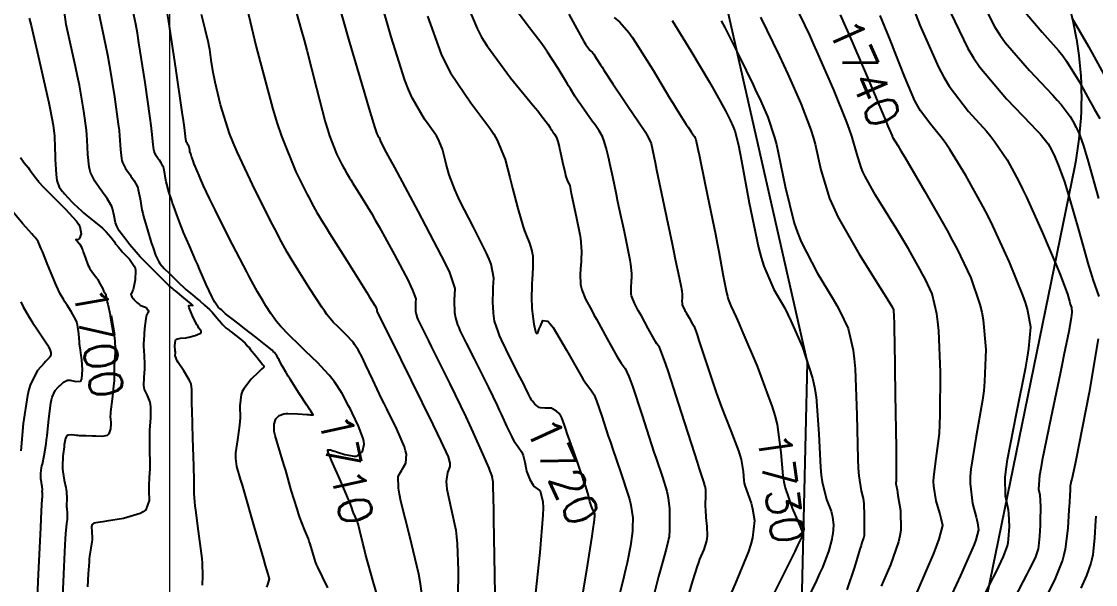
# Model space of a CAD drawing. Header units: metres. Extents: x 837475 to 838479, y 1189012 to 1191015.
# Drawn here: x 837659.3 to 837783.6, y 1189908.3 to 1189973.4 of the extents above; entities that cross this region are included whole.
import ezdxf

# ---------------------------------------------------------------- set-up
doc = ezdxf.new("R2010")
doc.units = ezdxf.units.M
doc.header["$LTSCALE"] = 0.3
doc.layers.add('COORD', color=7, linetype='Continuous', lineweight=20)
for name, color, linetype in [('CORREDORVIA', 70, 'Continuous'), ('COTAS 10', 1, 'Continuous'), ('COTAS INT', 252, 'Continuous'), ('VIA2', 121, 'Continuous')]:
    doc.layers.add(name, color=color, linetype=linetype)
doc.styles.get("Standard").update_dxf_attribs({"font": 'simplex.shx'})

msp = doc.modelspace()

# ---------------------------------------------------------------- linework, layer by layer
at = {"layer": 'COORD'}
msp.add_line((837676.51, 1189013.87), (837676.51, 1191013.87), dxfattribs=at)
at = {"layer": 'CORREDORVIA'}
msp.add_lwpolyline([(838157.03, 1190996.19), (838237.17, 1190821.34), (838237, 1190602.88), (838240.03, 1190437.2), (838223.54, 1190366.27), (838212.2, 1190288.92), (838221.4, 1189997.88), (837954.54, 1189509.17), (837751.16, 1189231.38), (837593.19, 1189234.4), (837744.49, 1189686.61), (837750.28, 1189933.97), (837723.62, 1190051.52), (837726.09, 1190134.48), (837885.38, 1190229.43), (837983.18, 1190344.12), (837817.55, 1190502.19), (837798.03, 1190660.17), (837963.57, 1190795.98), (837910.68, 1191000.96)], close=True, dxfattribs=at)
at = {"layer": 'COTAS 10'}
for points in [[(837763.56, 1190000), (837763.69, 1189999.56), (837763.91, 1189998.95), (837765.15, 1189996.41), (837766.87, 1189993.16), (837767.38, 1189992.11), (837767.92, 1189990.99), (837770.01, 1189986.41), (837771.94, 1189981.97), (837772.37, 1189980.95), (837772.77, 1189980.02), (837773.83, 1189977.41), (837774.85, 1189975.38), (837775.22, 1189974.81), (837775.63, 1189974.24), (837777.41, 1189972.18), (837779.3, 1189970.04), (837779.78, 1189969.43), (837780.23, 1189968.8), (837781.69, 1189966.46), (837782.9, 1189964.26), (837783.2, 1189963.73), (837783.47, 1189963.23), (837784.07, 1189962.17)], [(837724.08, 1189906.07), (837724.7, 1189909.74), (837725.24, 1189913.18), (837725.35, 1189913.89), (837725.44, 1189914.5), (837725.62, 1189915.8), (837725.66, 1189916.31), (837725.66, 1189916.41), (837725.66, 1189916.5), (837725.6, 1189916.68), (837725.51, 1189916.82), (837725.47, 1189916.89), (837725.44, 1189916.96), (837725.28, 1189917.33), (837725.12, 1189917.79), (837725.08, 1189917.92), (837725.04, 1189918.06), (837724.91, 1189918.6), (837724.6, 1189919.66), (837724.44, 1189920.13), (837724.26, 1189920.67), (837723.37, 1189923.24), (837722.47, 1189925.77), (837722.29, 1189926.28), (837722.14, 1189926.72), (837721.84, 1189927.59), (837721.68, 1189927.91), (837721.62, 1189927.99), (837721.54, 1189928.07), (837721.21, 1189928.34), (837720.89, 1189928.55), (837720.83, 1189928.59), (837720.78, 1189928.62), (837720.7, 1189928.68), (837720.69, 1189928.7), (837720.69, 1189928.7), (837720.69, 1189928.7), (837720.68, 1189928.7), (837720.68, 1189928.69), (837720.68, 1189928.69), (837720.54, 1189928.69), (837720.46, 1189928.69), (837720.37, 1189928.69), (837719.89, 1189928.69), (837719.36, 1189928.75), (837719.23, 1189928.8), (837719.1, 1189928.85), (837718.73, 1189929.16), (837718.45, 1189929.5), (837718.38, 1189929.59), (837718.33, 1189929.67), (837718.19, 1189929.92), (837718.07, 1189930.18), (837718.04, 1189930.26), (837717.99, 1189930.35), (837717.81, 1189930.72), (837717.56, 1189931.22), (837717.4, 1189931.54), (837717.21, 1189931.91), (837716.99, 1189932.34), (837715.92, 1189934.43), (837714.86, 1189936.61), (837714.64, 1189937.1), (837714.46, 1189937.55), (837714.07, 1189938.76), (837713.94, 1189939.67), (837713.92, 1189939.93), (837713.9, 1189940.18), (837713.87, 1189941.12), (837713.89, 1189942.1), (837713.9, 1189942.38), (837713.91, 1189942.67), (837713.96, 1189943.75), (837713.65, 1189945.34), (837713.42, 1189945.94), (837713.14, 1189946.61), (837711.64, 1189949.62), (837710.06, 1189952.66), (837709.73, 1189953.35), (837709.45, 1189953.97), (837708.8, 1189955.68), (837708.47, 1189956.92), (837708.39, 1189957.24), (837708.3, 1189957.56), (837708.02, 1189958.66), (837707.55, 1189959.83), (837707.34, 1189960.19), (837707.09, 1189960.57), (837705.95, 1189962.1), (837704.53, 1189964.57), (837704.12, 1189965.54), (837703.7, 1189966.63), (837702.11, 1189971.63), (837700.76, 1189976.38)], [(837700.93, 1189905.51), (837700.03, 1189908.67), (837699.15, 1189911.84), (837698.96, 1189912.52), (837698.81, 1189913.11), (837698.46, 1189914.54), (837698.28, 1189915.32), (837698.22, 1189915.51), (837698.16, 1189915.68), (837697.95, 1189916.19), (837697.74, 1189916.59), (837697.7, 1189916.7), (837697.65, 1189916.81), (837697.54, 1189917.17), (837697.28, 1189917.9), (837697.14, 1189918.23), (837696.98, 1189918.61), (837696.17, 1189920.48), (837695.37, 1189922.3), (837695.21, 1189922.66), (837695.08, 1189922.96), (837694.86, 1189923.49), (837694.83, 1189923.6), (837694.82, 1189923.63), (837694.81, 1189923.66), (837694.78, 1189923.77), (837694.77, 1189923.85), (837694.78, 1189923.87), (837694.79, 1189923.88), (837694.86, 1189923.9), (837694.96, 1189923.9), (837695.01, 1189923.89), (837695.1, 1189923.88), (837695.41, 1189923.79), (837695.57, 1189923.74), (837695.77, 1189923.67), (837696.76, 1189923.34), (837697.81, 1189923.15), (837698.04, 1189923.17), (837698.25, 1189923.23), (837698.8, 1189923.7), (837698.96, 1189924.56), (837698.93, 1189924.86), (837698.86, 1189925.2), (837698.34, 1189926.62), (837697.59, 1189928.18), (837697.39, 1189928.59), (837697.18, 1189928.99), (837696.42, 1189930.39), (837695.53, 1189931.75), (837695.23, 1189932.14), (837694.91, 1189932.52), (837694.38, 1189933.1), (837693.6, 1189933.94), (837692.21, 1189935.3), (837691.85, 1189935.65), (837691.5, 1189936), (837690.31, 1189937.15), (837689.3, 1189938.19), (837689.06, 1189938.46), (837688.84, 1189938.73), (837688.18, 1189939.63), (837687.62, 1189940.54), (837687.46, 1189940.81), (837687.29, 1189941.09), (837686.64, 1189942.17), (837685.73, 1189943.83), (837685.39, 1189944.47), (837685.01, 1189945.19), (837683.34, 1189948.44), (837681.73, 1189951.65), (837681.39, 1189952.33), (837681.1, 1189952.94), (837680.41, 1189954.4), (837680.05, 1189955.22), (837679.97, 1189955.42), (837679.88, 1189955.61), (837679.62, 1189956.2), (837679.42, 1189956.68), (837679.37, 1189956.8), (837679.32, 1189956.91), (837679.18, 1189957.28), (837679.07, 1189957.61), (837679.04, 1189957.7), (837679.01, 1189957.79), (837678.91, 1189958.09), (837678.83, 1189958.37), (837678.81, 1189958.44), (837678.8, 1189958.51), (837678.76, 1189958.73), (837678.72, 1189958.92), (837678.71, 1189958.96), (837678.7, 1189959), (837678.64, 1189959.11), (837678.57, 1189959.2), (837678.53, 1189959.25), (837678.46, 1189959.36), (837678.4, 1189959.48), (837678.38, 1189959.52), (837678.37, 1189959.57), (837678.36, 1189959.75), (837678.18, 1189961.14), (837678.06, 1189961.94), (837677.92, 1189962.93), (837677.19, 1189968.01), (837676.38, 1189973.36), (837676.2, 1189974.51)], [(837727.9, 1189973.88), (837728.57, 1189973.32), (837729.58, 1189972.14), (837729.97, 1189971.58), (837730.41, 1189970.93), (837732.39, 1189967.76), (837734.31, 1189964.58), (837734.71, 1189963.92), (837735.06, 1189963.35), (837735.84, 1189962.1), (837736.24, 1189961.5), (837736.35, 1189961.34), (837736.45, 1189961.19), (837736.82, 1189960.65), (837737.11, 1189960.2), (837737.18, 1189960.1), (837737.23, 1189960.01), (837737.33, 1189959.76), (837737.57, 1189958.64), (837737.71, 1189958), (837737.87, 1189957.23), (837738.7, 1189953.24), (837739.6, 1189948.83), (837739.81, 1189947.79), (837739.99, 1189946.83), (837740.52, 1189944), (837740.9, 1189942.06), (837741, 1189941.66), (837741.09, 1189941.31), (837741.38, 1189940.52), (837742, 1189939.21), (837742.3, 1189938.52), (837742.66, 1189937.7), (837744.43, 1189933.57), (837745.73, 1189930.1), (837746.15, 1189928.98), (837746.48, 1189927.86), (837746.75, 1189926.81), (837747.19, 1189923.57), (837747.41, 1189920.89), (837747.54, 1189920.18), (837747.69, 1189919.5), (837748.48, 1189917.16), (837749.27, 1189915.36), (837749.42, 1189915.01), (837749.54, 1189914.73), (837749.73, 1189914.23), (837749.72, 1189914.14), (837749.71, 1189914.12), (837749.71, 1189914.09), (837749.68, 1189913.98), (837749.12, 1189912.82), (837748.78, 1189912.13), (837748.36, 1189911.28), (837746.19, 1189906.91)], [(837754.05, 1189974.16), (837754.51, 1189973.14), (837755, 1189972.02), (837757.07, 1189967.2), (837758.92, 1189962.82), (837759.28, 1189961.98), (837759.56, 1189961.29), (837760.04, 1189960.17), (837760.07, 1189960.1), (837760.07, 1189960.09), (837760.08, 1189960.07), (837760.11, 1189960.04), (837760.7, 1189959.06), (837761.06, 1189958.45), (837761.51, 1189957.7), (837763.83, 1189953.76), (837766.41, 1189949.26), (837767.01, 1189948.14), (837767.56, 1189947.09), (837769.16, 1189943.76), (837770.21, 1189940.7), (837770.41, 1189939.81), (837770.58, 1189938.9), (837770.88, 1189935.47), (837770.74, 1189931.78), (837770.64, 1189930.71), (837770.51, 1189929.61), (837769.78, 1189925.47), (837769.16, 1189921.67), (837769.09, 1189920.79), (837769.06, 1189919.98), (837769.33, 1189917.69), (837769.77, 1189916.12), (837769.86, 1189915.78), (837769.93, 1189915.46), (837770.04, 1189914.65), (837769.72, 1189913.49), (837769.53, 1189912.96), (837769.28, 1189912.34), (837767.97, 1189909.37), (837766.47, 1189906.13)], [(837659.21, 1189957.69), (837659.66, 1189957.07), (837660.13, 1189956.47), (837660.26, 1189956.3), (837660.38, 1189956.14), (837660.81, 1189955.56), (837661.21, 1189955.02), (837661.32, 1189954.88), (837661.43, 1189954.75), (837661.8, 1189954.33), (837662.42, 1189953.7), (837662.69, 1189953.44), (837662.99, 1189953.14), (837664.4, 1189951.76), (837665.69, 1189950.32), (837665.92, 1189949.99), (837666.1, 1189949.69), (837666.26, 1189948.85), (837666.06, 1189948.35), (837666, 1189948.26), (837665.94, 1189948.2), (837665.74, 1189948.16), (837665.62, 1189948.2), (837665.63, 1189948.19), (837665.64, 1189948.16), (837665.81, 1189947.96), (837666.04, 1189947.71), (837666.09, 1189947.64), (837666.14, 1189947.58), (837666.25, 1189947.38), (837666.37, 1189947.07), (837666.39, 1189947.01), (837666.42, 1189946.93), (837666.48, 1189946.78), (837666.73, 1189946.05), (837667.03, 1189945.26), (837667.12, 1189945.08), (837667.22, 1189944.9), (837667.57, 1189944.37), (837667.93, 1189943.89), (837668.03, 1189943.75), (837668.12, 1189943.6), (837668.45, 1189943.02), (837668.73, 1189942.5), (837668.79, 1189942.38), (837668.84, 1189942.28), (837668.99, 1189942.04), (837669.08, 1189941.88), (837669.1, 1189941.83), (837669.11, 1189941.78), (837669.14, 1189941.61), (837669.21, 1189941.17), (837669.26, 1189940.96), (837669.32, 1189940.71), (837669.61, 1189939.48), (837669.91, 1189938.12), (837669.98, 1189937.78), (837670.03, 1189937.46), (837670.15, 1189936.45), (837670.17, 1189935.57), (837670.17, 1189935.33), (837670.17, 1189935.09), (837670.11, 1189934.25), (837670.05, 1189933.49), (837670.04, 1189933.3), (837670.04, 1189933.13), (837670.06, 1189932.59), (837670.05, 1189931.87), (837670.03, 1189931.58), (837670, 1189931.25), (837669.82, 1189929.74), (837669.65, 1189928.29), (837669.62, 1189928.01), (837669.61, 1189927.77), (837669.62, 1189927.35), (837669.66, 1189927.13), (837669.66, 1189927.02), (837669.66, 1189926.9), (837669.62, 1189926.3), (837669.43, 1189925.73), (837669.34, 1189925.62), (837669.23, 1189925.54), (837668.66, 1189925.42), (837667.95, 1189925.45), (837667.75, 1189925.46), (837667.55, 1189925.46), (837666.79, 1189925.49), (837666.06, 1189925.52), (837665.88, 1189925.53), (837665.71, 1189925.55), (837665.15, 1189925.61), (837664.73, 1189925.6), (837664.65, 1189925.56), (837664.57, 1189925.51), (837664.41, 1189925.22), (837664.32, 1189924.67), (837664.29, 1189924.46), (837664.26, 1189924.22), (837664.13, 1189923.14), (837664.08, 1189921.96), (837664.09, 1189921.66), (837664.11, 1189921.37), (837664.28, 1189920.4), (837664.48, 1189919.52), (837664.51, 1189919.29), (837664.54, 1189919.05), (837664.57, 1189918.22), (837664.56, 1189917.47), (837664.56, 1189917.28), (837664.57, 1189917.11), (837664.61, 1189916.57), (837664.64, 1189916.1), (837664.64, 1189915.97), (837664.63, 1189915.84), (837664.56, 1189915.37), (837664.43, 1189914.19), (837664.4, 1189913.61), (837664.35, 1189912.92), (837664.19, 1189909.53), (837664.03, 1189906.1)]]:
    msp.add_lwpolyline(points, dxfattribs=at)
at = {"layer": 'COTAS INT'}
for points in [[(837680.26, 1189908.24), (837680.33, 1189909.32), (837680.27, 1189910.8), (837680.22, 1189911.33), (837680.16, 1189911.92), (837679.83, 1189914.48), (837679.5, 1189916.92), (837679.44, 1189917.43), (837679.39, 1189917.86), (837679.32, 1189918.83), (837679.33, 1189919.26), (837679.33, 1189919.36), (837679.33, 1189919.45), (837679.33, 1189919.7), (837679.32, 1189919.88), (837679.32, 1189919.92), (837679.32, 1189919.96), (837679.32, 1189920.08), (837679.31, 1189920.93), (837679.29, 1189921.43), (837679.27, 1189922.04), (837679.17, 1189925.22), (837679.07, 1189928.47), (837679.06, 1189929.14), (837679.05, 1189929.7), (837679.06, 1189930.88), (837678.95, 1189931.52), (837678.85, 1189931.74), (837678.74, 1189931.98), (837678.11, 1189933.01), (837677.47, 1189933.98), (837677.36, 1189934.19), (837677.26, 1189934.37), (837677.13, 1189934.78), (837677.14, 1189935.1), (837677.14, 1189935.22), (837677.13, 1189935.35), (837677.08, 1189935.96), (837677.14, 1189936.51), (837677.2, 1189936.61), (837677.28, 1189936.69), (837677.72, 1189936.81), (837678.33, 1189936.84), (837678.51, 1189936.86), (837678.7, 1189936.9), (837679.41, 1189937.1), (837679.97, 1189937.34), (837680.07, 1189937.39), (837680.13, 1189937.45), (837680.13, 1189937.61), (837679.86, 1189937.97), (837679.76, 1189938.14), (837679.64, 1189938.35), (837679.13, 1189939.37), (837678.74, 1189940.31), (837678.71, 1189940.47), (837678.71, 1189940.58), (837678.99, 1189940.61), (837679.15, 1189940.58), (837679.08, 1189940.66), (837678.96, 1189940.77), (837678.11, 1189941.47), (837677.14, 1189942.25), (837676.94, 1189942.41), (837676.76, 1189942.56), (837676.39, 1189942.88), (837676.2, 1189943.06), (837676.15, 1189943.12), (837676.08, 1189943.18), (837675.84, 1189943.42), (837675.42, 1189943.84), (837674.09, 1189945.15), (837673.08, 1189946.2), (837672.83, 1189946.47), (837672.59, 1189946.73), (837671.86, 1189947.6), (837671.29, 1189948.34), (837671.15, 1189948.53), (837671.02, 1189948.7), (837670.63, 1189949.22), (837670.35, 1189949.75), (837670.28, 1189949.93), (837670.22, 1189950.12), (837670.06, 1189950.93), (837669.86, 1189951.78), (837669.78, 1189952.01), (837669.69, 1189952.22), (837669.25, 1189952.95), (837668.72, 1189953.67), (837668.57, 1189953.89), (837668.41, 1189954.1), (837667.82, 1189954.93), (837667.33, 1189955.93), (837667.23, 1189956.25), (837667.15, 1189956.59), (837667.02, 1189958.01), (837666.94, 1189959.73), (837666.9, 1189960.27), (837666.84, 1189960.83), (837666.56, 1189963.05), (837666.03, 1189966.04), (837665.82, 1189967.08), (837665.59, 1189968.21), (837664.52, 1189973.05), (837663.8, 1189978.23)], [(837695.44, 1189977.53), (837697.17, 1189971.37), (837698.98, 1189965.24), (837699.34, 1189964.02), (837699.64, 1189963.01), (837700.2, 1189961.1), (837700.35, 1189960.63), (837700.39, 1189960.53), (837700.43, 1189960.43), (837700.56, 1189960.2), (837700.67, 1189960.05), (837700.7, 1189960.02), (837700.72, 1189959.98), (837700.76, 1189959.87), (837700.79, 1189959.77), (837700.8, 1189959.74), (837700.81, 1189959.71), (837700.84, 1189959.59), (837701.52, 1189958.27), (837701.95, 1189957.48), (837702.47, 1189956.51), (837705.19, 1189951.47), (837707.9, 1189946.31), (837708.41, 1189945.26), (837708.83, 1189944.37), (837709.45, 1189942.54), (837709.42, 1189941.81), (837709.41, 1189941.61), (837709.4, 1189941.42), (837709.39, 1189940.76), (837709.41, 1189940.12), (837709.42, 1189939.95), (837709.44, 1189939.78), (837709.53, 1189939.16), (837709.79, 1189938.34), (837709.91, 1189938.04), (837710.06, 1189937.7), (837710.78, 1189936.23), (837711.7, 1189934.42), (837711.97, 1189933.87), (837712.25, 1189933.31), (837713.35, 1189931.11), (837714.37, 1189929), (837714.61, 1189928.49), (837714.84, 1189928.01), (837715.49, 1189926.56), (837716.01, 1189925.45), (837716.15, 1189925.19), (837716.3, 1189924.94), (837716.8, 1189924.24), (837717.22, 1189923.62), (837717.3, 1189923.43), (837717.38, 1189923.23), (837717.55, 1189922.46), (837717.7, 1189921.65), (837717.76, 1189921.43), (837717.83, 1189921.22), (837718.13, 1189920.46), (837718.53, 1189919.81), (837718.65, 1189919.66), (837718.79, 1189919.52), (837719.32, 1189919.14), (837719.66, 1189917.86), (837719.68, 1189917.17), (837719.66, 1189916.32), (837719.29, 1189912.01), (837718.81, 1189907.35)], [(837761.53, 1189977.5), (837763.27, 1189972.99), (837765.42, 1189968.11), (837766.03, 1189966.98), (837766.64, 1189965.94), (837768.9, 1189962.99), (837770.97, 1189960.71), (837771.47, 1189960.1), (837771.94, 1189959.51), (837773.34, 1189957.43), (837774.69, 1189954.91), (837775.13, 1189954.03), (837775.58, 1189953.08), (837777.43, 1189948.97), (837779.1, 1189945.08), (837779.44, 1189944.25), (837779.73, 1189943.54), (837780.33, 1189941.87), (837780.56, 1189941.06), (837780.62, 1189940.88), (837780.66, 1189940.73), (837780.81, 1189940.33), (837780.83, 1189939.75), (837780.8, 1189939.47), (837780.75, 1189939.14), (837780.48, 1189937.55), (837779.93, 1189934.85), (837779.72, 1189933.82), (837779.48, 1189932.68), (837778.4, 1189927.55), (837777.42, 1189922.69), (837777.24, 1189921.72), (837777.11, 1189920.92), (837776.99, 1189919.35), (837777.12, 1189918.69), (837777.14, 1189918.46), (837777.17, 1189918.21), (837777.2, 1189917.1), (837777.19, 1189915.85), (837777.19, 1189915.5), (837777.17, 1189915.15), (837777.11, 1189913.89), (837776.99, 1189912.74), (837776.93, 1189912.46), (837776.87, 1189912.2), (837776.59, 1189911.4), (837775.91, 1189910.05), (837775.59, 1189909.43), (837775.22, 1189908.72), (837773.42, 1189905.27)], [(837694.76, 1189907.95), (837694.17, 1189909.19), (837693.6, 1189910.34), (837693.47, 1189910.64), (837693.35, 1189910.95), (837693.02, 1189911.98), (837692.73, 1189913.01), (837692.63, 1189913.3), (837692.52, 1189913.6), (837692.08, 1189914.69), (837691.55, 1189916.07), (837691.38, 1189916.54), (837691.21, 1189917.05), (837690.55, 1189919.24), (837689.9, 1189921.5), (837689.73, 1189922.06), (837689.57, 1189922.59), (837689.05, 1189924.25), (837688.68, 1189925.54), (837688.62, 1189925.84), (837688.58, 1189926.1), (837688.56, 1189926.84), (837688.71, 1189927.34), (837688.77, 1189927.46), (837688.84, 1189927.56), (837689.14, 1189927.87), (837689.69, 1189928.05), (837689.9, 1189928.07), (837690.15, 1189928.09), (837691.29, 1189928.06), (837692.36, 1189927.98), (837692.57, 1189927.96), (837692.59, 1189927.96), (837692.73, 1189927.95), (837693.02, 1189927.93), (837693.05, 1189927.93), (837693.06, 1189927.93), (837693.07, 1189927.93), (837693.08, 1189927.93), (837693.08, 1189927.93), (837693.08, 1189927.95), (837693.06, 1189927.97), (837693.06, 1189927.97), (837693.06, 1189927.97), (837693.05, 1189927.99), (837692.8, 1189928.37), (837692.64, 1189928.6), (837692.45, 1189928.89), (837692.35, 1189929.05), (837691.47, 1189930.41), (837690.43, 1189932.04), (837690.2, 1189932.41), (837690, 1189932.74), (837689.5, 1189933.61), (837689.2, 1189934.17), (837689.14, 1189934.3), (837689.07, 1189934.42), (837688.89, 1189934.77), (837688.6, 1189935.13), (837688.47, 1189935.25), (837688.33, 1189935.39), (837687.62, 1189935.98), (837686.83, 1189936.6), (837686.63, 1189936.76), (837686.44, 1189936.92), (837685.79, 1189937.41), (837685.13, 1189937.92), (837684.93, 1189938.08), (837684.71, 1189938.25), (837683.85, 1189938.91), (837683.1, 1189939.5), (837682.95, 1189939.62), (837682.82, 1189939.72), (837682.59, 1189939.94), (837682.46, 1189940.06), (837682.41, 1189940.11), (837682.36, 1189940.16), (837682.09, 1189940.39), (837681.69, 1189940.96), (837681.55, 1189941.22), (837681.39, 1189941.52), (837680.71, 1189943.01), (837679.94, 1189944.78), (837679.73, 1189945.27), (837679.52, 1189945.75), (837678.76, 1189947.46), (837678.08, 1189949.03), (837677.91, 1189949.43), (837677.76, 1189949.81), (837677.29, 1189951.04), (837676.92, 1189952.12), (837676.82, 1189952.42), (837676.72, 1189952.7), (837676.4, 1189953.7), (837676.14, 1189954.61), (837676.09, 1189954.85), (837676.04, 1189955.07), (837675.9, 1189955.81), (837675.79, 1189956.42), (837675.75, 1189956.56), (837675.7, 1189956.69), (837675.51, 1189957.06), (837675.29, 1189957.36), (837675.22, 1189957.45), (837675.16, 1189957.54), (837674.91, 1189957.88), (837674.71, 1189958.3), (837674.67, 1189958.43), (837674.63, 1189958.58), (837674.58, 1189959.17), (837674.43, 1189960.67), (837674.34, 1189961.38), (837674.23, 1189962.23), (837673.64, 1189966.36), (837672.93, 1189970.92), (837672.74, 1189972.04), (837672.55, 1189973.09), (837671.88, 1189976.36)], [(837684.89, 1189977.19), (837686.5, 1189970.48), (837688.41, 1189963.27), (837688.92, 1189961.62), (837689.4, 1189960.13), (837691.07, 1189956.02), (837692.4, 1189953.4), (837692.68, 1189952.85), (837692.93, 1189952.38), (837693.5, 1189951.33), (837694.23, 1189950.14), (837694.57, 1189949.59), (837694.98, 1189948.94), (837696.96, 1189945.79), (837698.91, 1189942.68), (837699.29, 1189942.06), (837699.61, 1189941.55), (837700.22, 1189940.56), (837700.35, 1189940.3), (837700.38, 1189940.25), (837700.4, 1189940.2), (837700.43, 1189940.11), (837700.43, 1189940.08), (837700.43, 1189940.07), (837700.43, 1189940.06), (837700.43, 1189940.03), (837700.43, 1189940.01), (837700.43, 1189940), (837700.43, 1189939.99), (837700.43, 1189939.96), (837700.44, 1189939.93), (837700.45, 1189939.91), (837700.46, 1189939.9), (837700.49, 1189939.83), (837701.11, 1189938.56), (837701.97, 1189936.84), (837704.42, 1189931.89), (837706.92, 1189926.8), (837707.43, 1189925.77), (837707.85, 1189924.9), (837708.7, 1189923.09), (837708.88, 1189922.36), (837708.88, 1189922.16), (837708.87, 1189921.96), (837708.63, 1189921.27), (837708.46, 1189920.23), (837708.49, 1189919.82), (837708.54, 1189919.35), (837709.02, 1189917.23), (837709.57, 1189914.6), (837709.67, 1189913.82), (837709.74, 1189913.02), (837709.84, 1189909.94), (837709.81, 1189906.8)], [(837690.52, 1189976.59), (837691.7, 1189972.44), (837692.02, 1189971.26), (837692.34, 1189970.07), (837693.45, 1189965.69), (837694.46, 1189961.82), (837694.72, 1189960.95), (837694.97, 1189960.18), (837695.78, 1189958.12), (837696.41, 1189956.88), (837696.54, 1189956.62), (837696.66, 1189956.4), (837696.93, 1189955.9), (837697.28, 1189955.34), (837697.44, 1189955.08), (837697.63, 1189954.77), (837698.56, 1189953.29), (837699.85, 1189951.15), (837700.26, 1189950.43), (837700.7, 1189949.66), (837702.49, 1189946.42), (837704.05, 1189943.46), (837704.34, 1189942.85), (837704.58, 1189942.35), (837704.94, 1189941.33), (837704.92, 1189940.94), (837704.92, 1189940.84), (837704.91, 1189940.74), (837704.91, 1189940.4), (837704.92, 1189940.06), (837704.92, 1189939.97), (837704.93, 1189939.88), (837704.98, 1189939.56), (837705.12, 1189939.13), (837705.18, 1189938.97), (837705.26, 1189938.8), (837705.63, 1189938.03), (837706.41, 1189936.49), (837706.73, 1189935.83), (837707.11, 1189935.08), (837708.88, 1189931.5), (837710.74, 1189927.69), (837711.17, 1189926.78), (837711.56, 1189925.94), (837712.68, 1189923.44), (837713.39, 1189921.76), (837713.52, 1189921.44), (837713.63, 1189921.17), (837713.78, 1189920.72), (837713.76, 1189920.65), (837713.77, 1189920.62), (837713.77, 1189920.58), (837713.81, 1189920.42), (837713.85, 1189920.23), (837713.86, 1189920.17), (837713.86, 1189920.11), (837713.87, 1189919.88), (837713.9, 1189918.14), (837713.92, 1189917.12), (837713.94, 1189915.88), (837714.07, 1189909.45), (837714.17, 1189902.71)], [(837710.67, 1189975.91), (837712.03, 1189972.58), (837712.56, 1189971.61), (837713.16, 1189970.62), (837715.91, 1189966.88), (837718.53, 1189963.7), (837719.05, 1189963.06), (837719.47, 1189962.53), (837720.27, 1189961.49), (837720.45, 1189961.18), (837720.49, 1189961.11), (837720.53, 1189961.05), (837720.63, 1189960.89), (837720.73, 1189960.74), (837720.77, 1189960.69), (837720.81, 1189960.63), (837720.99, 1189960.37), (837721.18, 1189960.07), (837721.22, 1189959.98), (837721.26, 1189959.89), (837721.38, 1189959.54), (837721.52, 1189958.96), (837721.58, 1189958.71), (837721.64, 1189958.43), (837721.92, 1189957.14), (837722.21, 1189955.86), (837722.28, 1189955.59), (837722.35, 1189955.36), (837722.55, 1189954.85), (837722.69, 1189954.59), (837722.73, 1189954.51), (837722.75, 1189954.45), (837722.81, 1189954.2), (837722.94, 1189953.53), (837723.01, 1189953.2), (837723.09, 1189952.81), (837723.51, 1189950.86), (837723.91, 1189948.79), (837723.99, 1189948.33), (837724.05, 1189947.91), (837724.12, 1189946.78), (837724.08, 1189945.88), (837724.07, 1189945.6), (837724.05, 1189945.31), (837723.97, 1189944.18), (837724.01, 1189943), (837724.07, 1189942.69), (837724.14, 1189942.38), (837724.57, 1189941.31), (837725.3, 1189939.99), (837725.56, 1189939.51), (837725.84, 1189938.99), (837727.08, 1189936.73), (837728.26, 1189934.64), (837728.5, 1189934.23), (837728.71, 1189933.89), (837729.16, 1189933.28), (837729.59, 1189932.38), (837729.79, 1189931.86), (837730.01, 1189931.23), (837731.08, 1189927.99), (837732.22, 1189924.45), (837732.49, 1189923.62), (837732.74, 1189922.87), (837733.48, 1189920.71), (837733.97, 1189919.12), (837734.06, 1189918.71), (837734.14, 1189918.33), (837734.28, 1189917.07), (837734.3, 1189916.01), (837734.3, 1189915.74), (837734.31, 1189915.48), (837734.3, 1189914.65), (837734.24, 1189913.84), (837734.2, 1189913.6), (837734.15, 1189913.36), (837733.9, 1189912.4), (837733.44, 1189910.75), (837733.25, 1189910.05), (837733.04, 1189909.26), (837732.09, 1189905.56)], [(837736.42, 1189906.78), (837737, 1189908.76), (837737.54, 1189910.45), (837737.69, 1189910.85), (837737.82, 1189911.23), (837738.29, 1189912.37), (837738.61, 1189913.37), (837738.66, 1189913.65), (837738.69, 1189913.94), (837738.66, 1189915.01), (837738.54, 1189916.08), (837738.52, 1189916.37), (837738.5, 1189916.65), (837738.48, 1189917.63), (837738.49, 1189918.45), (837738.49, 1189918.63), (837738.49, 1189918.8), (837738.49, 1189919.23), (837738.45, 1189919.56), (837738.43, 1189919.66), (837738.4, 1189919.77), (837738.27, 1189920.19), (837737.78, 1189921.69), (837737.53, 1189922.48), (837737.22, 1189923.43), (837735.7, 1189928.2), (837734.17, 1189932.89), (837733.87, 1189933.8), (837733.62, 1189934.53), (837733.14, 1189935.74), (837732.85, 1189936.14), (837732.72, 1189936.35), (837732.57, 1189936.61), (837731.82, 1189937.93), (837731.04, 1189939.36), (837730.86, 1189939.69), (837730.69, 1189939.99), (837730.23, 1189940.83), (837729.96, 1189941.5), (837729.91, 1189941.7), (837729.88, 1189941.9), (837729.85, 1189942.64), (837729.91, 1189943.36), (837729.92, 1189943.55), (837729.93, 1189943.72), (837729.95, 1189944.29), (837729.83, 1189945.35), (837729.74, 1189945.83), (837729.64, 1189946.39), (837729.08, 1189949.09), (837728.45, 1189952.03), (837728.3, 1189952.74), (837728.16, 1189953.41), (837727.73, 1189955.43), (837727.4, 1189956.99), (837727.32, 1189957.37), (837727.24, 1189957.72), (837726.99, 1189958.81), (837726.72, 1189959.67), (837726.63, 1189959.89), (837726.54, 1189960.1), (837726.15, 1189960.77), (837725.68, 1189961.44), (837725.53, 1189961.65), (837725.37, 1189961.88), (837724.74, 1189962.76), (837724.11, 1189963.65), (837723.96, 1189963.88), (837723.81, 1189964.09), (837723.36, 1189964.77), (837722.83, 1189965.63), (837722.63, 1189965.95), (837722.41, 1189966.32), (837721.43, 1189967.95), (837720.2, 1189969.87), (837719.81, 1189970.42), (837719.41, 1189970.97), (837717.82, 1189973), (837716.35, 1189975)], [(837762.96, 1189907.42), (837764.87, 1189911.9), (837765.23, 1189912.81), (837765.51, 1189913.58), (837765.9, 1189915.15), (837765.73, 1189915.96), (837765.65, 1189916.26), (837765.57, 1189916.58), (837765.16, 1189917.98), (837764.86, 1189919.69), (837764.84, 1189920.21), (837764.86, 1189920.76), (837765.15, 1189922.88), (837765.52, 1189925.78), (837765.58, 1189926.82), (837765.62, 1189927.95), (837765.65, 1189932.88), (837765.45, 1189937.66), (837765.35, 1189938.7), (837765.24, 1189939.62), (837764.69, 1189941.93), (837763.87, 1189943.64), (837763.58, 1189944.19), (837763.27, 1189944.76), (837761.93, 1189947.11), (837760.43, 1189949.62), (837760.02, 1189950.29), (837759.61, 1189950.97), (837758.14, 1189953.33), (837756.92, 1189955.48), (837756.67, 1189956.01), (837756.45, 1189956.52), (837755.96, 1189958.14), (837755.39, 1189960.16), (837755.13, 1189960.91), (837754.82, 1189961.75), (837753.31, 1189965.49), (837751.5, 1189969.64), (837751.01, 1189970.74), (837750.52, 1189971.81), (837748.76, 1189975.49)], [(837770.31, 1189975.94), (837771.92, 1189972.74), (837772.5, 1189971.85), (837773.14, 1189970.96), (837775.94, 1189967.73), (837778.59, 1189964.94), (837779.14, 1189964.32), (837779.61, 1189963.79), (837780.63, 1189962.42), (837781.09, 1189961.6), (837781.2, 1189961.4), (837781.3, 1189961.21), (837781.51, 1189960.83), (837781.62, 1189960.63), (837782.15, 1189959.15), (837782.38, 1189958.39), (837782.45, 1189958.12), (837782.64, 1189957.48), (837783.92, 1189952.93)], [(837660.24, 1189973.78), (837660.45, 1189972.94), (837661.4, 1189968.93), (837662.32, 1189964.86), (837662.51, 1189963.99), (837662.67, 1189963.23), (837663.01, 1189961.4), (837663.15, 1189960.13), (837663.17, 1189959.71), (837663.2, 1189959.27), (837663.24, 1189957.44), (837663.33, 1189955.72), (837663.37, 1189955.35), (837663.43, 1189955.03), (837663.71, 1189954.25), (837664.08, 1189953.76), (837664.19, 1189953.62), (837664.3, 1189953.49), (837664.73, 1189953.01), (837665.17, 1189952.56), (837665.29, 1189952.44), (837665.4, 1189952.32), (837665.8, 1189951.93), (837666.32, 1189951.46), (837666.52, 1189951.29), (837666.73, 1189951.11), (837667.71, 1189950.33), (837668.7, 1189949.51), (837668.92, 1189949.3), (837669.12, 1189949.1), (837669.69, 1189948.46), (837670.08, 1189947.92), (837670.18, 1189947.79), (837670.27, 1189947.67), (837670.56, 1189947.3), (837670.9, 1189946.9), (837671.03, 1189946.75), (837671.18, 1189946.6), (837671.83, 1189945.94), (837672.39, 1189945.12), (837672.47, 1189944.87), (837672.53, 1189944.6), (837672.49, 1189943.53), (837672.28, 1189942.59), (837672.24, 1189942.41), (837672.19, 1189942.25), (837672.06, 1189941.97), (837672, 1189941.86), (837672, 1189941.82), (837672.01, 1189941.78), (837672.1, 1189941.58), (837672.28, 1189941.34), (837672.34, 1189941.27), (837672.4, 1189941.2), (837672.68, 1189940.92), (837672.98, 1189940.67), (837673.07, 1189940.62), (837673.15, 1189940.57), (837673.44, 1189940.47), (837673.7, 1189940.37), (837673.76, 1189940.33), (837673.81, 1189940.28), (837673.97, 1189940.06), (837674.04, 1189939.86), (837674.04, 1189939.82), (837674.04, 1189939.79), (837673.95, 1189939.75), (837673.8, 1189939.47), (837673.77, 1189939.29), (837673.73, 1189939.07), (837673.58, 1189937.91), (837673.48, 1189936.55), (837673.47, 1189936.21), (837673.47, 1189935.88), (837673.52, 1189934.8), (837673.57, 1189933.8), (837673.57, 1189933.53), (837673.56, 1189933.25), (837673.48, 1189932.26), (837673.46, 1189931.33), (837673.49, 1189931.1), (837673.54, 1189930.88), (837673.86, 1189930.18), (837674.19, 1189929.4), (837674.23, 1189929.13), (837674.27, 1189928.84), (837674.25, 1189927.59), (837674.16, 1189926.16), (837674.15, 1189925.75), (837674.14, 1189925.33), (837674.16, 1189923.8), (837674.18, 1189922.37), (837674.18, 1189922.02), (837674.17, 1189921.7), (837674.12, 1189920.7), (837674.08, 1189919.76), (837674.07, 1189919.48), (837674.08, 1189919.18), (837674.12, 1189918.02), (837673.72, 1189916.96), (837673.43, 1189916.72), (837673.07, 1189916.51), (837671.15, 1189915.95), (837669.16, 1189915.63), (837668.76, 1189915.57), (837668.42, 1189915.51), (837667.71, 1189915.41), (837667.49, 1189915.23), (837667.46, 1189915.13), (837667.44, 1189915.02), (837667.46, 1189914.42), (837667.51, 1189913.68), (837667.5, 1189913.48), (837667.49, 1189913.27), (837667.37, 1189912.51), (837667.21, 1189911.59), (837667.18, 1189911.28), (837667.15, 1189910.95), (837667.06, 1189909.55), (837666.97, 1189908.07)], [(837668.2, 1189974.71), (837669.07, 1189970.65), (837669.28, 1189969.56), (837669.48, 1189968.48), (837670.1, 1189964.71), (837670.53, 1189961.53), (837670.62, 1189960.82), (837670.69, 1189960.2), (837670.8, 1189958.59), (837670.89, 1189957.58), (837670.95, 1189957.34), (837671.02, 1189957.11), (837671.37, 1189956.41), (837671.78, 1189955.82), (837671.9, 1189955.67), (837672, 1189955.51), (837672.38, 1189955), (837672.71, 1189954.38), (837672.78, 1189954.17), (837672.85, 1189953.93), (837673.05, 1189952.89), (837673.27, 1189951.64), (837673.36, 1189951.25), (837673.46, 1189950.86), (837673.9, 1189949.31), (837674.35, 1189947.86), (837674.46, 1189947.53), (837674.56, 1189947.23), (837674.84, 1189946.4), (837675.13, 1189945.78), (837675.24, 1189945.61), (837675.35, 1189945.44), (837675.85, 1189944.86), (837676.45, 1189944.27), (837676.63, 1189944.1), (837676.81, 1189943.92), (837677.5, 1189943.24), (837678.18, 1189942.59), (837678.36, 1189942.43), (837678.53, 1189942.27), (837679.11, 1189941.79), (837679.65, 1189941.35), (837679.81, 1189941.22), (837679.96, 1189941.1), (837680.51, 1189940.63), (837681.07, 1189940.11), (837681.23, 1189939.95), (837681.38, 1189939.79), (837681.95, 1189939.13), (837682.46, 1189938.52), (837682.58, 1189938.39), (837682.69, 1189938.27), (837683.02, 1189937.96), (837683.35, 1189937.71), (837683.47, 1189937.61), (837683.6, 1189937.52), (837684.15, 1189937.09), (837684.69, 1189936.67), (837684.81, 1189936.57), (837684.92, 1189936.47), (837685.22, 1189936.2), (837685.53, 1189935.84), (837685.66, 1189935.7), (837685.8, 1189935.53), (837686.43, 1189934.76), (837687.02, 1189934.02), (837687.13, 1189933.88), (837687.22, 1189933.77), (837687.37, 1189933.58), (837687.38, 1189933.57), (837687.38, 1189933.56), (837687.38, 1189933.56), (837687.39, 1189933.54), (837687.4, 1189933.51), (837687.39, 1189933.5), (837687.39, 1189933.49), (837687.36, 1189933.46), (837687.12, 1189933.22), (837686.97, 1189933.08), (837686.8, 1189932.92), (837685.91, 1189932.06), (837685.04, 1189930.95), (837684.88, 1189930.62), (837684.76, 1189930.28), (837684.61, 1189928.99), (837684.62, 1189927.57), (837684.59, 1189927.15), (837684.56, 1189926.72), (837684.32, 1189925.06), (837684.11, 1189923.54), (837684.09, 1189923.19), (837684.09, 1189922.87), (837684.21, 1189921.98), (837684.65, 1189920.5), (837684.86, 1189919.81), (837685.09, 1189919), (837686.23, 1189915.05), (837687.32, 1189911.23), (837687.53, 1189910.5), (837687.7, 1189909.91), (837687.97, 1189908.97), (837687.97, 1189908.95), (837687.97, 1189908.94), (837687.97, 1189908.94), (837687.97, 1189908.93), (837687.97, 1189908.93), (837687.97, 1189908.92), (837687.97, 1189908.92), (837687.97, 1189908.91), (837687.96, 1189908.89), (837687.96, 1189908.88), (837687.95, 1189908.88), (837687.94, 1189908.84), (837687.78, 1189908.33), (837687.68, 1189908.02)], [(837705.65, 1189907.28), (837705.49, 1189908.38), (837705.3, 1189909.53), (837704.24, 1189914.03), (837703.23, 1189917.97), (837703.06, 1189918.77), (837702.94, 1189919.44), (837702.92, 1189920.8), (837703.23, 1189921.36), (837703.32, 1189921.53), (837703.42, 1189921.7), (837703.78, 1189922.36), (837703.86, 1189923.38), (837703.77, 1189923.78), (837703.63, 1189924.23), (837702.74, 1189926.28), (837701.59, 1189928.61), (837701.29, 1189929.23), (837700.99, 1189929.84), (837699.98, 1189931.97), (837699.14, 1189933.76), (837698.95, 1189934.16), (837698.78, 1189934.51), (837698.3, 1189935.44), (837697.87, 1189936.08), (837697.73, 1189936.26), (837697.58, 1189936.45), (837696.96, 1189937.12), (837696.3, 1189937.77), (837696.13, 1189937.94), (837695.96, 1189938.1), (837695.4, 1189938.65), (837694.66, 1189939.55), (837694.38, 1189939.94), (837694.08, 1189940.38), (837692.71, 1189942.49), (837691.35, 1189944.66), (837691.05, 1189945.14), (837690.78, 1189945.58), (837690.07, 1189946.75), (837689.2, 1189948.37), (837688.82, 1189949.08), (837688.39, 1189949.92), (837686.35, 1189953.92), (837684.27, 1189958.33), (837683.81, 1189959.43), (837683.4, 1189960.47), (837682.35, 1189963.78), (837681.75, 1189966.38), (837681.62, 1189966.97), (837681.52, 1189967.5), (837681.29, 1189968.95), (837681.11, 1189970.15), (837681.04, 1189970.53), (837680.96, 1189970.92), (837680.57, 1189972.5), (837680.16, 1189974.23)], [(837706.32, 1189974.01), (837707.9, 1189969.62), (837708.42, 1189968.51), (837708.98, 1189967.45), (837711.33, 1189964.01), (837713.52, 1189961.09), (837713.98, 1189960.36), (837714.37, 1189959.67), (837715.29, 1189957.44), (837715.82, 1189955.36), (837715.98, 1189954.75), (837716.14, 1189954.13), (837716.77, 1189951.77), (837717.37, 1189949.68), (837717.52, 1189949.22), (837717.66, 1189948.81), (837718.1, 1189947.76), (837718.38, 1189946.91), (837718.43, 1189946.61), (837718.47, 1189946.3), (837718.47, 1189944.97), (837718.4, 1189943.53), (837718.39, 1189943.15), (837718.38, 1189942.77), (837718.35, 1189941.48), (837718.39, 1189940.25), (837718.41, 1189939.92), (837718.44, 1189939.59), (837718.61, 1189938.42), (837718.81, 1189937.57), (837718.86, 1189937.44), (837718.91, 1189937.35), (837719.06, 1189937.43), (837719.23, 1189937.86), (837719.29, 1189938.01), (837719.36, 1189938.17), (837719.63, 1189938.84), (837720.24, 1189938.76), (837720.51, 1189938.45), (837720.84, 1189938.02), (837722.4, 1189935.42), (837723.97, 1189932.64), (837724.29, 1189932.09), (837724.57, 1189931.64), (837725.19, 1189930.81), (837725.57, 1189930.23), (837725.7, 1189929.93), (837725.85, 1189929.57), (837726.46, 1189927.79), (837727.22, 1189925.47), (837727.46, 1189924.77), (837727.71, 1189924.05), (837728.68, 1189921.24), (837729.53, 1189918.64), (837729.7, 1189918.05), (837729.83, 1189917.51), (837730.05, 1189916.04), (837730.03, 1189914.88), (837730, 1189914.53), (837729.97, 1189914.18), (837729.79, 1189912.8), (837729.39, 1189910.81), (837729.22, 1189910.06), (837729.02, 1189909.22), (837728.1, 1189905.48)], [(837722.64, 1189974.26), (837723.58, 1189972.54), (837724.39, 1189971.1), (837724.57, 1189970.8), (837724.73, 1189970.56), (837725.12, 1189970.06), (837725.38, 1189969.8), (837725.46, 1189969.71), (837725.54, 1189969.61), (837725.83, 1189969.17), (837726.3, 1189968.41), (837726.5, 1189968.11), (837726.72, 1189967.76), (837727.75, 1189966.19), (837728.93, 1189964.42), (837729.25, 1189963.95), (837729.56, 1189963.49), (837730.64, 1189961.92), (837731.51, 1189960.6), (837731.69, 1189960.3), (837731.84, 1189960.03), (837732.16, 1189959.28), (837732.48, 1189957.83), (837732.63, 1189957.12), (837732.81, 1189956.27), (837733.69, 1189952.06), (837734.59, 1189947.7), (837734.79, 1189946.75), (837734.97, 1189945.91), (837735.41, 1189943.82), (837735.65, 1189942.69), (837735.69, 1189942.45), (837735.73, 1189942.25), (837735.78, 1189941.8), (837735.77, 1189941.56), (837735.76, 1189941.49), (837735.76, 1189941.41), (837735.74, 1189941.11), (837735.75, 1189940.8), (837735.76, 1189940.71), (837735.78, 1189940.63), (837735.9, 1189940.35), (837736.09, 1189940), (837736.16, 1189939.87), (837736.23, 1189939.73), (837736.56, 1189939.13), (837736.88, 1189938.57), (837736.94, 1189938.47), (837736.99, 1189938.38), (837737.12, 1189938.21), (837737.38, 1189937.51), (837737.53, 1189937.08), (837737.7, 1189936.54), (837738.6, 1189933.77), (837739.69, 1189930.5), (837740, 1189929.65), (837740.3, 1189928.83), (837741.39, 1189926.08), (837742.28, 1189923.79), (837742.45, 1189923.26), (837742.58, 1189922.78), (837742.81, 1189921.39), (837742.9, 1189920.33), (837742.95, 1189920.04), (837743.02, 1189919.76), (837743.36, 1189918.79), (837743.73, 1189917.74), (837743.82, 1189917.42), (837743.9, 1189917.08), (837744.14, 1189915.73), (837743.91, 1189913.73), (837743.7, 1189912.97), (837743.42, 1189912.14), (837741.9, 1189908.39), (837740.3, 1189904.83)], [(837744.82, 1189973.92), (837746.97, 1189969.48), (837747.49, 1189968.38), (837747.98, 1189967.32), (837749.49, 1189963.92), (837750.63, 1189960.87), (837750.9, 1189960.04), (837751.14, 1189959.21), (837751.81, 1189956.24), (837752.81, 1189952.95), (837753.25, 1189951.92), (837753.77, 1189950.83), (837756.24, 1189946.49), (837758.62, 1189942.69), (837759.08, 1189941.95), (837759.46, 1189941.35), (837760.09, 1189940.34), (837760.16, 1189940.23), (837760.17, 1189940.2), (837760.18, 1189940.17), (837760.22, 1189940.09), (837760.27, 1189938.54), (837760.29, 1189937.59), (837760.31, 1189936.42), (837760.42, 1189930.28), (837760.51, 1189924.12), (837760.52, 1189922.93), (837760.53, 1189921.96), (837760.51, 1189920.28), (837760.48, 1189920.07), (837760.48, 1189920.02), (837760.48, 1189919.97), (837760.51, 1189919.8), (837760.62, 1189919.26), (837760.67, 1189918.97), (837760.72, 1189918.62), (837761, 1189916.88), (837761.04, 1189914.62), (837760.93, 1189913.95), (837760.79, 1189913.26), (837759.86, 1189910.61), (837758.79, 1189908.11)], [(837769.64, 1189905.01), (837771.4, 1189908.41), (837771.78, 1189909.15), (837772.12, 1189909.82), (837772.95, 1189911.54), (837773.38, 1189912.79), (837773.46, 1189913.17), (837773.53, 1189913.55), (837773.63, 1189915.04), (837773.55, 1189916.53), (837773.5, 1189916.91), (837773.45, 1189917.28), (837773.16, 1189918.52), (837773.14, 1189920.69), (837773.25, 1189921.65), (837773.41, 1189922.76), (837774.42, 1189928.07), (837775.5, 1189933.45), (837775.7, 1189934.6), (837775.86, 1189935.61), (837776.1, 1189938.07), (837775.71, 1189940.14), (837775.47, 1189940.92), (837775.17, 1189941.77), (837773.63, 1189945.6), (837771.7, 1189949.8), (837771.15, 1189950.89), (837770.6, 1189951.97), (837768.59, 1189955.6), (837766.72, 1189958.6), (837766.27, 1189959.28), (837765.84, 1189959.88), (837764.51, 1189961.51), (837763.34, 1189963.07), (837763.02, 1189963.63), (837762.69, 1189964.25), (837761.51, 1189966.95), (837760.35, 1189969.91), (837760.04, 1189970.7), (837759.73, 1189971.46), (837758.65, 1189974.08)], [(837766.79, 1189974.46), (837768.8, 1189970.29), (837769.48, 1189969.19), (837770.21, 1189968.12), (837773.29, 1189964.46), (837776.11, 1189961.54), (837776.68, 1189960.93), (837777.16, 1189960.41), (837778.1, 1189959.27), (837778.48, 1189958.55), (837778.61, 1189958.29), (837778.74, 1189958.02), (837779.27, 1189956.85), (837779.98, 1189954.88), (837780.22, 1189954.1), (837780.49, 1189953.22), (837781.63, 1189949.21), (837782.76, 1189945.21), (837783.03, 1189944.34), (837783.27, 1189943.57), (837783.97, 1189941.63)], [(837780.85, 1189973.82), (837782.75, 1189970.5), (837784.72, 1189966.93)], [(837734.61, 1189973.51), (837736.75, 1189970.03), (837738.91, 1189966.39), (837739.38, 1189965.59), (837739.78, 1189964.88), (837740.76, 1189963.07), (837741.3, 1189961.98), (837741.42, 1189961.72), (837741.53, 1189961.48), (837741.85, 1189960.76), (837742.26, 1189959.12), (837742.43, 1189958.3), (837742.62, 1189957.31), (837743.52, 1189952.43), (837744.59, 1189947.29), (837744.9, 1189946.14), (837745.22, 1189945.12), (837746.38, 1189942.43), (837747.62, 1189940.25), (837747.97, 1189939.54), (837748.34, 1189938.8), (837749.7, 1189935.75), (837750.85, 1189932.19), (837751.07, 1189931.13), (837751.26, 1189930.03), (837751.58, 1189925.75), (837751.75, 1189921.84), (837751.84, 1189920.97), (837751.95, 1189920.2), (837752.47, 1189918.15), (837752.98, 1189916.8), (837753.08, 1189916.47), (837753.15, 1189916.16), (837753.27, 1189915.17), (837753.18, 1189914.19), (837753.12, 1189913.88), (837753.06, 1189913.55), (837752.71, 1189912.24), (837751.98, 1189910.3), (837751.66, 1189909.58), (837751.3, 1189908.77), (837749.58, 1189905.21)], [(837740.28, 1189973.48), (837740.68, 1189972.71), (837742.34, 1189969.41), (837743.97, 1189966.07), (837744.34, 1189965.28), (837744.69, 1189964.54), (837745.67, 1189962.34), (837746.45, 1189960), (837746.66, 1189959.17), (837746.88, 1189958.26), (837747.66, 1189954.33), (837748.71, 1189950.1), (837749.1, 1189949), (837749.52, 1189947.93), (837751.39, 1189944.33), (837753.24, 1189941.29), (837753.65, 1189940.57), (837754.02, 1189939.9), (837754.98, 1189937.93), (837755.55, 1189935.41), (837755.67, 1189934.4), (837755.76, 1189933.24), (837755.97, 1189927.93), (837756.09, 1189922.8), (837756.14, 1189921.76), (837756.2, 1189920.89), (837756.45, 1189919.13), (837756.69, 1189918.27), (837756.73, 1189917.98), (837756.77, 1189917.66), (837756.81, 1189916.29), (837756.8, 1189915.02), (837756.8, 1189914.77), (837756.8, 1189914.56), (837756.82, 1189914.01), (837756.81, 1189913.98), (837756.81, 1189913.94), (837756.76, 1189913.79), (837756.56, 1189913.17), (837756.45, 1189912.83), (837756.33, 1189912.42), (837755.7, 1189910.32), (837754.81, 1189907.71)], [(837661.08, 1189904.14), (837661.32, 1189909.51), (837661.56, 1189914.89), (837661.61, 1189915.93), (837661.65, 1189916.78), (837661.74, 1189918.23), (837661.77, 1189918.41), (837661.78, 1189918.46), (837661.78, 1189918.51), (837661.77, 1189918.69), (837661.75, 1189918.89), (837661.75, 1189918.96), (837661.74, 1189919.03), (837661.75, 1189919.32), (837661.74, 1189919.64), (837661.73, 1189919.73), (837661.71, 1189919.82), (837661.64, 1189920.16), (837661.57, 1189920.52), (837661.56, 1189920.64), (837661.56, 1189920.75), (837661.58, 1189921.2), (837661.67, 1189921.81), (837661.71, 1189922.02), (837661.75, 1189922.25), (837661.95, 1189923.25), (837662.18, 1189924.59), (837662.24, 1189925.03), (837662.3, 1189925.5), (837662.51, 1189927.46), (837662.74, 1189929.28), (837662.82, 1189929.66), (837662.9, 1189929.99), (837663.22, 1189930.73), (837663.59, 1189931.12), (837663.69, 1189931.23), (837663.8, 1189931.33), (837664.2, 1189931.7), (837664.66, 1189931.93), (837664.81, 1189931.95), (837664.97, 1189931.94), (837665.61, 1189931.78), (837666.15, 1189931.81), (837666.15, 1189931.81), (837666.25, 1189931.93), (837666.32, 1189932.1), (837666.39, 1189933.14), (837666.3, 1189934.31), (837666.28, 1189934.57), (837666.25, 1189934.8), (837666.16, 1189935.39), (837666.07, 1189935.92), (837666.05, 1189936.12), (837666.03, 1189936.33), (837665.98, 1189937.29), (837665.82, 1189938.35), (837665.73, 1189938.63), (837665.63, 1189938.91), (837665.1, 1189939.88), (837664.62, 1189940.6), (837664.51, 1189940.77), (837664.36, 1189940.99), (837664.23, 1189941.21), (837663.83, 1189941.93), (837663.4, 1189942.84), (837663.25, 1189943.18), (837663.09, 1189943.56), (837662.4, 1189945.23), (837661.75, 1189946.82), (837661.62, 1189947.14), (837661.5, 1189947.41), (837661.26, 1189947.97), (837660.92, 1189948.42), (837660.74, 1189948.62), (837660.53, 1189948.86), (837659.48, 1189950.02), (837658.39, 1189951.36)], [(837659.25, 1189940.98), (837659.55, 1189940.4), (837660.21, 1189939.22), (837660.62, 1189938.59), (837660.77, 1189938.36), (837660.94, 1189938.12), (837661.66, 1189937.06), (837662.33, 1189936.03), (837662.46, 1189935.81), (837662.57, 1189935.61), (837662.74, 1189935.12), (837662.72, 1189934.84), (837662.71, 1189934.78), (837662.69, 1189934.72), (837662.57, 1189934.55), (837662.27, 1189934.25), (837662.13, 1189934.1), (837661.97, 1189933.92), (837661.19, 1189933.05), (837660.37, 1189931.47), (837660.19, 1189930.85), (837660.02, 1189930.15), (837659.55, 1189926.95), (837659.27, 1189923.79)], [(837783.89, 1189936.73), (837782.84, 1189930.5), (837781.65, 1189924.44), (837781.42, 1189923.25), (837781.22, 1189922.27), (837780.83, 1189920.5), (837780.73, 1189920.14), (837780.71, 1189920.05), (837780.69, 1189919.96), (837780.66, 1189919.69), (837780.64, 1189919.39), (837780.64, 1189919.28), (837780.63, 1189919.17), (837780.6, 1189918.7), (837780.55, 1189917.78), (837780.52, 1189917.39), (837780.5, 1189916.94), (837780.37, 1189914.82), (837780.05, 1189912.4), (837779.91, 1189911.76), (837779.74, 1189911.14), (837778.92, 1189909.01), (837777.87, 1189906.89)], [(837783.6, 1189916.22), (837783.58, 1189915.72), (837783.46, 1189913.72), (837783.25, 1189911.74), (837783.16, 1189911.25), (837783.05, 1189910.79), (837782.54, 1189909.35), (837781.86, 1189907.91)]]:
    msp.add_lwpolyline(points, dxfattribs=at)
at = {"layer": 'VIA2'}
msp.add_line((837759.1, 1189848.5), (837781.17, 1189956.58), dxfattribs=at)
msp.add_arc((837741.98, 1189964.58), 40, 348.4551, 25.6213, dxfattribs=at)

# ---------------------------------------------------------------- texts
at = {"layer": 'COTAS 10', "char_height": 3.8, "attachment_point": 7}
for s, insert, rotation in [('1740', (837752.55, 1189972.67), 293.5011), ('1700', (837665.27, 1189942.41), 279.8838), ('1710', (837693.64, 1189927.63), 282.3968), ('1720', (837717.56, 1189926.58), 294.2241), ('1730', (837744.43, 1189925.67), 278.002)]:
    msp.add_mtext(s, dxfattribs=dict(at, insert=insert, rotation=rotation))

doc.saveas('drawing.dxf')
